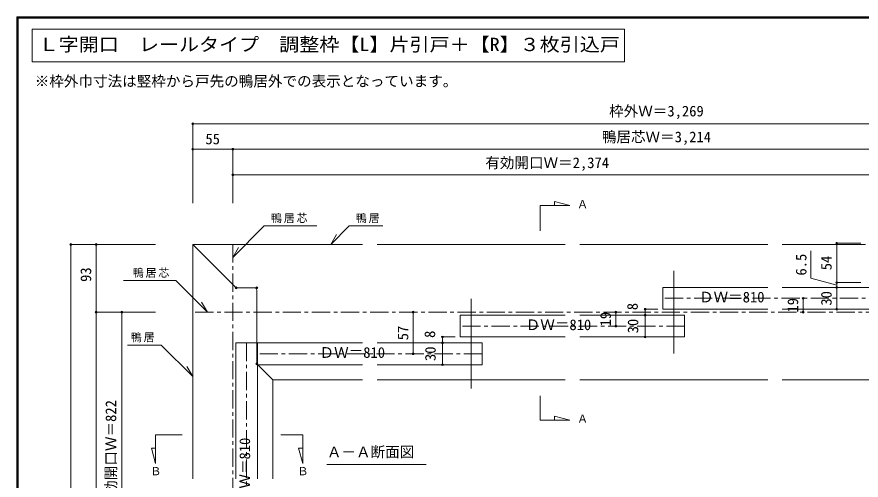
# Model space of a CAD drawing. Units: millimetres at full size, sheet at 1:5; some dimension numbers follow another scale. Extents: x -957 to 993, y -689 to 708.
# Drawn here: x -957 to 201, y 72 to 708 of the extents above; entities that cross this region are included whole.
import ezdxf
from ezdxf.enums import TextEntityAlignment as Align

# ---------------------------------------------------------------- set-up
doc = ezdxf.new("R2010")
doc.units = ezdxf.units.MM
doc.header["$LTSCALE"] = 5
doc.header["$PDMODE"] = 32
doc.header["$PDSIZE"] = 2.5
doc.linetypes.add('CHAIN1', pattern=[8, 5, -1, 1, -1])
for name, color, linetype, lineweight in [('0-A_文字', 7, 'Continuous', 9), ('0-B_寸法', 7, 'Continuous', 9), ('F-1_枠', 6, 'Continuous', 9)]:
    doc.layers.add(name, color=color, linetype=linetype, lineweight=lineweight)
doc.styles.add('ＭＳ ゴシック', font='')
doc.styles.get('ＭＳ ゴシック').set_extended_font_data('MS Gothic')

msp = doc.modelspace()

# ---------------------------------------------------------------- linework, layer by layer
at = {"layer": '0-B_寸法'}
for p, q in [((-936.448, 690.897), (-936.448, 645.897)), ((-936.448, 645.897), (-123.751, 645.897)), ((-716.033, 561.028), (-716.033, 452.056)), ((-716.033, 526.028), (-661.033, 526.028)), ((-661.033, 526.028), (544.966, 526.028)), ((-661.033, 526.028), (-661.033, 452.056)), ((-661.033, 491.028), (514.966, 491.028)), ((-239.149, 448.762), (-239.149, 414.14)), ((-617.76, 420.861), (-661.033, 377.587)), ((-617.76, 420.861), (-545.764, 420.861)), ((-501.296, 420.861), (-526.531, 395.626)), ((-501.296, 420.861), (-455.125, 420.861)), ((-526.531, 395.626), (-518.645, 409.286)), ((-883.385, 395.626), (-767.133, 395.626)), ((-848.385, 302.626), (-848.385, 395.626)), ((-657.412, 337.004), (-716.033, 395.626)), ((-716.033, 74.111), (-716.033, 395.626)), ((-483.033, 395.626), (-716.033, 395.626)), ((-205.033, 395.626), (-463.033, 395.626)), ((72.967, 395.626), (-185.033, 395.626)), ((206.966, 395.626), (92.967, 395.626)), ((167.576, 397.126), (200.584, 397.126)), ((167.576, 397.126), (167.576, 343.126)), ((-661.033, 377.587), (-653.147, 391.248)), ((131.985, 386.773), (131.985, 349.259)), ((-56.033, 246.126), (-56.033, 359.126)), ((167.576, 339.723), (131.985, 349.259)), ((-739.131, 345.899), (-811.126, 345.899)), ((-655.291, 336.126), (-631.033, 336.126)), ((-71.033, 306.626), (-71.033, 336.626)), ((-71.033, 336.626), (72.967, 336.626)), ((92.967, 336.626), (236.967, 336.626)), ((167.576, 343.126), (200.584, 343.126)), ((167.576, 343.126), (167.576, 336.626)), ((167.576, 336.626), (200.584, 336.626)), ((167.576, 336.626), (167.576, 306.626)), ((-628.033, 232.868), (-628.033, 333.126)), ((-334.033, 198.126), (-334.033, 321.126)), ((-848.385, 302.626), (-813.385, 302.626)), ((-848.385, 302.626), (-848.385, -502.374)), ((-817.982, 302.626), (-767.133, 302.626)), ((-813.385, 302.626), (-813.385, -92.375)), ((-95.36, 306.626), (-95.36, 298.626)), ((-95.36, 306.626), (-77.983, 306.626)), ((-71.033, 306.626), (72.967, 306.626)), ((92.967, 306.626), (236.967, 306.626)), ((167.576, 306.626), (200.584, 306.626)), ((-349.033, 268.626), (-349.033, 298.626)), ((-349.033, 298.626), (-205.033, 298.626)), ((-185.033, 298.626), (-41.033, 298.626)), ((-95.36, 298.626), (-77.983, 298.626)), ((-95.36, 298.626), (-95.36, 268.626)), ((-41.033, 268.626), (-41.033, 298.626)), ((-373.36, 268.626), (-373.36, 260.626)), ((-373.36, 268.626), (-355.983, 268.626)), ((-349.033, 268.626), (-205.033, 268.626)), ((-185.033, 268.626), (-41.033, 268.626)), ((-95.36, 268.626), (-77.983, 268.626)), ((-759.307, 257.579), (-805.479, 257.579)), ((-657.033, 260.626), (-627.033, 260.626)), ((-657.033, 260.626), (-657.033, 74.111)), ((-627.033, 260.626), (-627.033, 230.626)), ((-627.033, 260.626), (-627.033, 74.111)), ((-627.033, 260.626), (-483.033, 260.626)), ((-463.033, 260.626), (-319.033, 260.626)), ((-373.36, 260.626), (-355.983, 260.626)), ((-373.36, 260.626), (-373.36, 230.626)), ((-319.033, 230.626), (-319.033, 260.626)), ((-627.155, 230.747), (-606.033, 209.626)), ((-627.033, 230.626), (-483.033, 230.626)), ((-463.033, 230.626), (-319.033, 230.626)), ((-373.36, 230.626), (-355.983, 230.626)), ((-606.033, 74.111), (-606.033, 209.626)), ((-483.033, 209.626), (-606.033, 209.626)), ((-205.033, 209.626), (-463.033, 209.626)), ((72.967, 209.626), (-185.033, 209.626)), ((350.967, 209.626), (92.967, 209.626)), ((-766.954, 134.572), (-730.563, 134.572)), ((-595.107, 134.572), (-565.007, 134.572)), ((-395.614, 93.893), (-532.041, 93.893))]:
    msp.add_line(p, q, dxfattribs=at)
at = {"layer": '0-B_寸法', "linetype": 'CHAIN1'}
for p, q in [((-661.033, 395.626), (-661.033, -557.361)), ((236.967, 321.626), (-71.033, 321.626)), ((592.467, 302.626), (-716.033, 302.626)), ((-41.033, 283.626), (-349.033, 283.626)), ((-642.033, 260.626), (-642.033, -122.374)), ((-319.033, 245.626), (-627.033, 245.626))]:
    msp.add_line(p, q, dxfattribs=at)
at = {"layer": '0-B_寸法', "color": 4}
for p, q in [((121.649, 321.626), (121.649, 302.626)), ((-413.36, 245.626), (-413.36, 302.626)), ((-135.36, 283.626), (-135.36, 302.626))]:
    msp.add_line(p, q, dxfattribs=at)
at = {"layer": '0-B_寸法'}
for points in [[(-936.448, 690.897), (-123.751, 690.897), (-123.751, 645.897)], [(-716.033, 561.028), (544.966, 561.028), (544.966, 452.056)], [(-239.149, 448.762), (-198.41, 448.762), (-219.747, 454.479), (-219.747, 448.762)], [(-883.385, 395.626), (-883.385, -502.374), (-767.133, -502.374)], [(-739.131, 345.899), (-695.857, 302.626), (-703.744, 316.286)], [(-759.307, 257.579), (-716.033, 214.306), (-723.92, 227.966)], [(-239.149, 187.881), (-239.149, 154.504), (-198.41, 154.504), (-219.747, 160.221), (-219.747, 154.504)], [(-766.954, 134.572), (-766.954, 94.92), (-772.594, 115.969), (-766.954, 115.969)], [(-565.007, 134.572), (-565.007, 94.92), (-570.647, 115.969), (-565.007, 115.969)]]:
    msp.add_lwpolyline(points, dxfattribs=at)
for centre, start, end in [((-655.291, 339.126), 225, 270), ((-631.033, 333.126), 0, 90), ((-625.033, 232.868), 180, 225)]:
    msp.add_arc(centre, 3, start, end, dxfattribs=at)
for p in [(-716.033, 561.028), (-716.033, 526.028), (-661.033, 526.028), (-661.033, 491.028), (-883.385, 395.626), (-848.385, 395.626), (167.576, 397.126), (-656.533, 336.126), (-628.033, 336.126), (167.576, 343.126), (167.576, 336.626), (121.649, 321.626), (-848.385, 302.626), (-813.385, 302.626), (-413.36, 302.626), (-135.36, 302.626), (-95.36, 306.626), (121.649, 302.626), (167.576, 306.626), (-95.36, 298.626), (-135.36, 283.626), (-373.36, 268.626), (-95.36, 268.626), (-373.36, 260.626), (-413.36, 245.626), (-628.033, 231.626), (-373.36, 230.626)]:
    msp.add_point(p, dxfattribs=at)
at = {"layer": 'F-1_枠'}
for p, q in [((-957.218, 707.602), (-957.218, -689.065)), ((-957.218, 707.602), (992.782, 707.602)), ((-957.218, 706.769), (992.782, 706.769)), ((-956.385, 707.602), (-956.385, -689.065)), ((-955.551, 707.602), (-955.551, -689.065)), ((-957.218, 705.935), (992.782, 705.935))]:
    msp.add_line(p, q, dxfattribs=at)

# ---------------------------------------------------------------- texts
at = {"layer": '0-A_文字', "style": 'ＭＳ ゴシック'}
msp.add_text('※枠外巾寸法は竪枠から戸先の鴨居外での表示となっています。', height=14.66, dxfattribs=at).set_placement((-932.755, 607.806), align=Align.BOTTOM_LEFT)
at = {"layer": '0-B_寸法', "style": 'ＭＳ ゴシック', "width": 1.1}
msp.add_text('Ｌ字開口\u3000レールタイプ\u3000調整枠【L】片引戸＋【R】３枚引込戸', height=18.33, dxfattribs=at).set_placement((-927.321, 655.158), align=Align.BOTTOM_LEFT)
at = {"layer": '0-B_寸法', "style": 'ＭＳ ゴシック'}
for s, height, p in [('枠外Ｗ＝3,269', 14.66, (-144.678, 566.722)), ('55', 14.66, (-698.533, 528.528)), ('鴨居芯Ｗ＝3,214', 14.66, (-154.678, 531.304)), ('有効開口Ｗ＝2,374', 14.66, (-314.582, 495.839)), ('Ａ', 11, (-188.542, 441.912)), ('Ａ', 11, (-188.542, 147.655)), ('Ａ－Ａ断面図', 14.66, (-531.848, 99.216)), ('Ｂ', 11, (-774.117, 75.687)), ('Ｂ', 11, (-572.171, 75.687))]:
    msp.add_text(s, height=height, dxfattribs=at).set_placement(p, align=Align.BOTTOM_LEFT)
for s, p in [('6.5', (130.508, 352.864)), ('54', (165.076, 360.126)), ('93', (-850.885, 344.126)), ('30', (165.076, 311.626)), ('8', (-100.968, 305.328)), ('19', (119.149, 302.126)), ('19', (-137.86, 283.126)), ('30', (-100.215, 273.626)), ('57', (-415.86, 264.126)), ('8', (-378.968, 267.328)), ('30', (-378.215, 235.626)), ('有効開口Ｗ＝822', (-816.557, 32.174))]:
    msp.add_text(s, height=14.66, rotation=90, dxfattribs=at).set_placement(p, align=Align.BOTTOM_LEFT)
at = {"layer": '0-B_寸法', "color": 2, "style": 'ＭＳ ゴシック'}
for p in [(-21.348, 311.626), (-259.107, 273.626), (-541.993, 235.626)]:
    msp.add_text('ＤＷ＝810', height=14.66, dxfattribs=at).set_placement(p, align=Align.BOTTOM_LEFT)
msp.add_text('ＤＷ＝810', height=14.66, rotation=90, dxfattribs=at).set_placement((-632.809, 40.618), align=Align.BOTTOM_LEFT)
at = {"layer": '0-B_寸法', "char_height": 11, "attachment_point": 7, "style": 'ＭＳ ゴシック'}
for s, insert in [('\\T1.17;鴨居芯', (-608.64, 424.701)), ('\\T1.17;鴨居', (-492.177, 424.701)), ('\\T1.17;鴨居芯', (-798.25, 349.739)), ('\\T1.17;鴨居', (-800.926, 261.419))]:
    msp.add_mtext(s, dxfattribs=dict(at, insert=insert))

doc.saveas('drawing.dxf')
